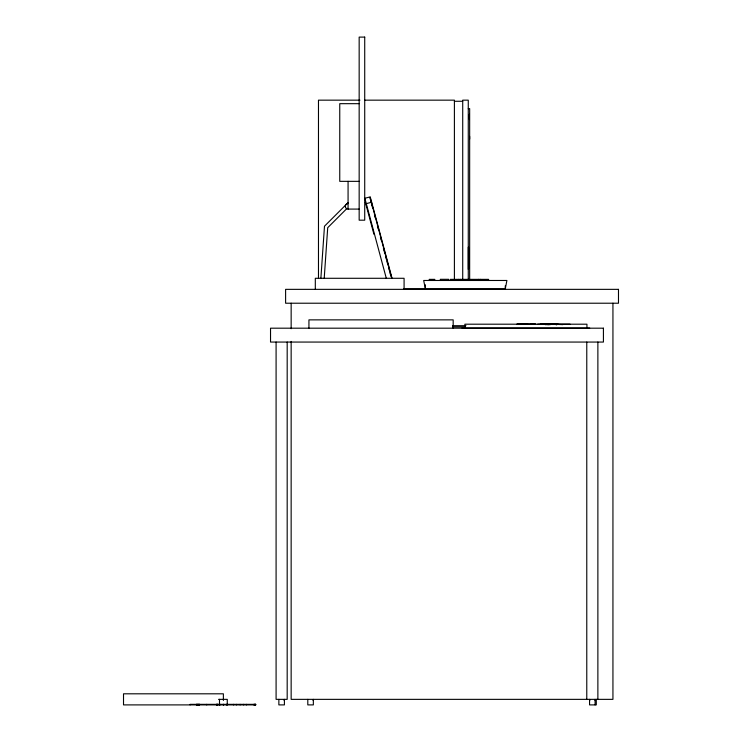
<?xml version="1.0" encoding="UTF-8"?>
<svg xmlns="http://www.w3.org/2000/svg" width="742" height="742" viewBox="0 0 742 742"><rect width="100%" height="100%" fill="white"/><g stroke="black" fill="none" stroke-linecap="round" stroke-linejoin="round"><path stroke-width="1.11" d="M320.887 278.092L324.486 226.217L348.026 202.677M324.208 278.333L327.714 227.692L347.145 208.27M403.713 288.796L505.274 288.796L506.907 280.476L423.691 280.476L425.352 288.796L425.352 284.807M370.369 197.391L369.831 197.539L370.1 198.531M366.298 203.651L371.659 202.214M555.628 324.542L556.713 324.569M556.092 324.625L557.075 324.551L556.203 324.504M545.12 324.542L550.49 324.606M525.29 324.254L528.619 324.3M519.177 324.291L516.794 324.208L532.135 324.198M553.291 324.291L558.058 324.273L540.185 324.245L549.219 324.625M525.457 324.263L527.33 324.226L519.613 324.226M531.532 324.273L532.598 324.198M525.855 324.254L527.089 324.226M525.559 324.282L527.618 324.208M526.635 324.245L526.245 324.226M556.825 324.273L557.78 324.282M557.27 324.245L570.069 324.208M348.156 209.086L348.072 209.086A2.773 2.773 0 0 1 345.299 206.359A2.773 2.773 0 0 1 347.989 203.54L348.072 203.549M549.377 324.245L545.268 324.226M526.43 324.245L526.996 324.217M531.068 324.273L535.78 324.217L529.491 324.3M552.215 324.198L549.711 324.235M541.92 324.208L542.402 324.208M555.526 324.208L537.672 324.198M359.944 100.161L318.476 100.161L318.476 278.38M364.554 100.161L454.401 100.161L454.401 279.586M454.401 101.274L462.72 101.274M359.165 103.676L339.753 103.676L339.753 181.345L359.165 181.345M468.267 108.61L469.658 108.61L469.658 280.383M469.38 119.583L469.38 114.157M469.658 136.398L469.658 139.079M359.165 209.086L348.072 209.086L348.072 181.345M468.295 247.188L468.295 269.383M468.573 247.54L468.573 249.711M468.573 250.119L468.573 252.827M468.573 253.254L468.573 256.38M468.796 256.741L468.573 258.003M468.573 258.346L468.796 260.359M468.573 260.822L468.573 261.657M468.573 261.907L468.573 263.484M468.573 263.781L468.796 266.953M468.573 269.012L468.796 267.241M540.593 324.273L545.565 324.44M545.676 324.504L544.99 324.551M452.574 325.692L465.948 325.692M452.574 326.897L465.188 326.897M462.108 328.075L589.714 328.075M218.538 699.354L227.265 699.354L227.265 704.9M283.667 699.91L284.409 699.91M312.605 699.91L313.337 699.91M589.565 699.91L590.159 699.91M594.555 699.91L595.084 699.91M255.74 704.9L123.515 704.9L123.515 693.807L223.379 693.807L223.379 700.457M545.147 324.226L543.181 324.208M553.133 324.198L552.308 324.198M554.858 324.291L562.918 324.625M391.999 278.139L370.221 196.862L364.86 198.29L386.341 278.454M370.675 199.607L371.204 201.592M371.39 202.288L391.73 278.204M370.212 198.949L370.332 199.422M370.61 200.461L370.954 201.731M371.427 203.475L372.623 207.945M374.413 214.642L375.313 217.99M377.409 225.809L378.299 229.157M380.396 236.967L381.295 240.325M383.391 248.134L384.885 253.718M385.478 255.953L386.378 259.301M386.981 261.536L387.871 264.885M388.474 267.111L389.374 270.468M389.967 272.694L390.867 276.043M365.352 202.26L373.931 234.268M612.938 303.218L612.938 699.354L291.152 699.354L291.152 341.413M597.876 342.062L597.876 699.354M596.29 699.354L596.29 704.9L589.556 704.9L589.556 699.354M595.093 699.354L595.093 704.9M586.941 328.075L586.941 324.198L464.882 324.198L464.882 328.075M586.774 342.062L586.774 699.354M505.274 285.8L505.274 288.796M488.588 280.532L488.588 279.363L470.28 279.363L470.28 280.532M480.269 279.363L480.269 280.532M478.609 279.363L478.609 280.532M468.619 280.532L468.619 279.363L450.311 279.363L450.311 280.532M468.267 280.383L468.267 100.161L462.72 100.161L462.72 279.586M460.3 279.363L460.3 280.532M458.63 279.363L458.63 280.532M453.177 328.187L453.177 319.867L308.932 319.867L308.932 328.187M448.641 280.532L448.65 279.307L440.331 279.307L440.321 280.532M434.784 280.476L434.784 279.363L429.238 279.363L429.238 280.476M404.084 289.38L404.084 278.287L315.313 278.287L315.313 289.38M313.347 699.354L313.347 704.9L307.8 704.9L307.8 699.354M291.152 303.218L291.152 328.706M287.182 342.062L287.182 699.354L276.089 699.354L276.089 342.062M284.409 699.354L284.409 704.9L278.862 704.9L278.862 699.354M255.61 704.343L255.61 704.9L255.721 704.343L190.1 704.343L190.1 704.9M255.471 704.343L255.471 704.9M255.285 704.343L255.285 704.9M255.053 704.343L255.053 704.9M254.794 704.343L254.794 704.9M254.506 704.343L254.506 704.9M254.2 704.343L254.2 704.9M253.875 704.343L253.875 704.9M246.474 704.343L246.474 704.9M243.626 704.343L243.626 704.9M240.102 704.343L240.102 704.9M236.42 704.343L236.42 704.9M233.563 704.343L233.563 704.9M226.978 704.343L226.978 704.9M226.727 704.343L226.727 704.9M223.388 704.343L223.388 704.9M223.286 704.343L223.286 704.9M220.022 704.343L220.022 704.9M219.771 704.343L219.771 704.9M219.493 699.354L219.493 704.9M218.065 704.343L218.065 704.9M217.749 704.343L217.749 704.9M217.462 704.343L217.462 704.9M217.202 704.343L217.202 704.9M216.979 704.343L216.979 704.9M216.71 704.343L216.794 704.9M216.562 704.343L216.655 704.9M206.74 704.343L206.74 704.9M199.552 704.343L199.552 704.9M199.348 704.343L199.348 704.9M199.097 704.343L199.097 704.9M198.819 704.343L198.819 704.9M198.522 704.343L198.522 704.9M198.207 704.343L198.207 704.9M197.882 704.343L197.882 704.9M197.558 704.343L197.558 704.9M197.242 704.343L197.242 704.9M196.936 704.343L196.936 704.9M196.667 704.343L196.667 704.9M196.417 704.343L196.417 704.9M364.721 37.1L359.165 37.1L359.165 220.189L364.721 220.189L364.721 37.1M618.485 289.352L285.605 289.352L285.605 303.218L618.485 303.218L618.485 289.352M603.422 328.187L270.533 328.187L270.533 342.062L603.422 342.062L603.422 328.187"/></g></svg>
